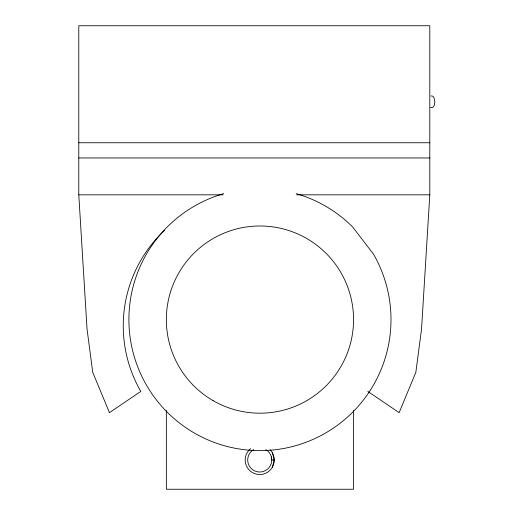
<?xml version="1.0" encoding="UTF-8"?>
<svg xmlns="http://www.w3.org/2000/svg" width="515" height="515" viewBox="0 0 515 515"><rect width="100%" height="100%" fill="white"/><g stroke="black" fill="none" stroke-linecap="round" stroke-linejoin="round"><path stroke-width="0.77" d="M164.472 230.456A131.042 131.042 0 0 0 140.807 391.4L109.45 412.657L92.739 372.319L87.041 329.034L78.789 194.831L78.789 25.75L429.8 25.75L429.8 194.831L421.547 329.034L415.843 372.319L399.138 412.657L367.781 391.4M270.034 449.685A14.555 14.555 0 0 1 272.345 452.698C274.836 457.178 274.836 462.773 272.345 467.26A14.555 14.555 0 0 1 250.284 471.051A14.555 14.555 0 0 1 250.573 448.662M272.345 467.26L274.295 459.979L272.345 452.698M78.789 142.752L429.8 142.752M78.789 157.963L429.8 157.963M78.789 194.831L223.04 194.831M296.769 194.831L429.8 194.831M274.295 459.979L271.772 459.979A12.038 12.038 0 0 0 265.753 449.55M271.366 456.863L271.772 459.979L271.411 463.107L270.163 465.998A12.038 12.038 0 0 1 251.223 468.489A12.038 12.038 0 0 1 253.721 449.55M353.548 410.442L353.548 489.25L166.345 489.25L166.345 410.442M431.068 96.041A5.826 3.18 -90 0 1 434.081 97.953L434.853 102.202L434.312 105.066A5.826 3.187 -90 0 1 430.63 107.32M223.742 193.646A131.042 131.042 0 0 0 137.357 365.895A131.042 131.042 0 0 0 316.043 438.027A131.042 131.042 0 0 0 373.433 254.069L352.608 226.928A131.042 131.042 0 0 0 296.151 193.646M213.146 400.657A93.601 93.601 0 0 0 353.548 319.596A93.601 93.601 0 0 0 213.146 238.529A93.601 93.601 0 0 0 213.146 400.657"/></g></svg>
